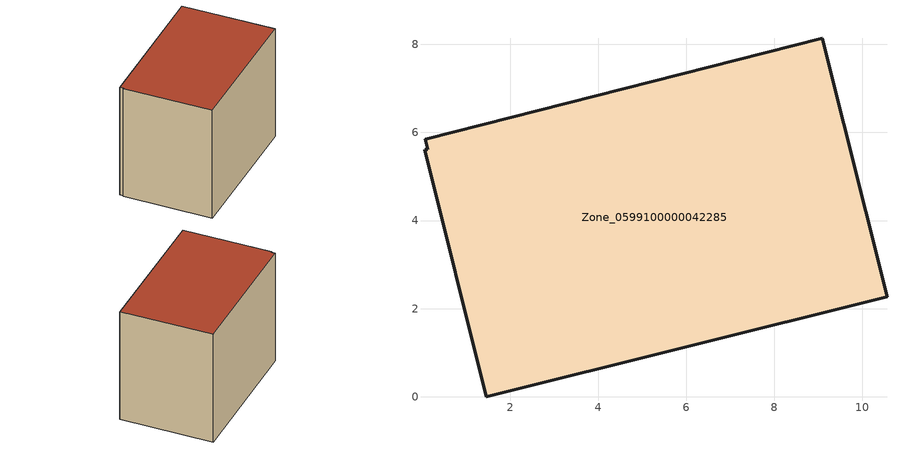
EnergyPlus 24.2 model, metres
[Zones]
Zone_0599100000042285
 floor ground (C_G): 0.07,5.85 9.09,8.14 10.56,2.27 1.46,0 0.06,5.61 0.13,5.62 z0
 wall outside (C_F): 10.56,2.27 9.09,8.14 0.07,5.85 0.13,5.62 0.06,5.61 1.46,0 10.56,2.27 z0:7.75
 roof outside (C_R): 9.09,8.14 0.07,5.85 0.13,5.62 0.06,5.61 1.46,0 10.56,2.27 z7.75
[BUILDING]
Pand.0599100000042285: North Axis=0; Terrain=City; Loads Convergence Tolerance Value=0.04; Temperature Convergence Tolerance Value=0.4; Solar Distribution=FullExterior; Maximum Number of Warmup Days=25; Minimum Number of Warmup Days=1
[Site:Location]
Rotterdam.The.Hague.AP_ZH_NLD Design_Conditions: Latitude=51.96; Longitude=4.45; Time Zone=1; Elevation=-4.5
[SITE:GROUNDTEMPERATURE:BUILDINGSURFACE]
18, 18, 18, 18, 18, 18, 18, 18, 18, 18, 18, 18
[MATERIAL] Thermal Absorptance=0.9; Solar Absorptance=0.7; Visible Absorptance=0.7
Name | Roughness | Thickness | Conductivity | Density | Specific Heat
G.TI.1965-1974 | MediumSmooth | 0.15 | 0.882353 | 540 | 1210
F.TI.1965-1974 | Rough | 0.3 | 0.697674 | 1920 | 840
R.TI.1965-1974 | MediumRough | 0.2 | 0.232558 | 1500 | 1000
[CONSTRUCTION]
C_G: G.TI.1965-1974
C_F: F.TI.1965-1974
C_R: R.TI.1965-1974
[ZONE]
Zone_0599100000042285: Type=1; Multiplier=1; Ceiling Height=Autocalculate; Volume=Autocalculate; Floor Area=autocalculate; Part of Total Floor Area=Yes
[ZONEINFILTRATION:DESIGNFLOWRATE]
Infil_Zone_0599100000042285: Zone or ZoneList or Space or SpaceList=Zone_0599100000042285; Schedule=AlwaysOn; Design Flow Rate Calculation Method=Flow/Area; Flow Rate per Floor Area=0.003; Constant Term Coefficient=1; Temperature Term Coefficient=0; Velocity Term Coefficient=0; Velocity Squared Term Coefficient=0
[HVACTEMPLATE:ZONE:IDEALLOADSAIRSYSTEM]
Zone_0599100000042285: Maximum Heating Supply Air Temperature=50; Minimum Cooling Supply Air Temperature=13; Maximum Heating Supply Air Humidity Ratio=0.0156; Minimum Cooling Supply Air Humidity Ratio=0.0077; Heating Limit=NoLimit; Cooling Limit=NoLimit; Dehumidification Control Type=ConstantSensibleHeatRatio; Cooling Sensible Heat Ratio=0.7; Dehumidification Setpoint=60; Humidification Control Type=None; Humidification Setpoint=30; Outdoor Air Method=None; Outdoor Air Flow Rate per Person=0.00944; Outdoor Air Flow Rate per Zone Floor Area=0; Outdoor Air Flow Rate per Zone=0; Demand Controlled Ventilation Type=None; Outdoor Air Economizer Type=NoEconomizer; Heat Recovery Type=None; Sensible Heat Recovery Effectiveness=0.7; Latent Heat Recovery Effectiveness=0.65
[ZONECONTROL:THERMOSTAT]
ThermostatControl_Zone_0599100000042285: Zone or ZoneList=Zone_0599100000042285; Control Type Schedule=DualSetpointControlType; Control 1=Thermostat_Zone_0599100000042285; Temperature Difference Between Cutout And Setpoint=0
[THERMOSTATSETPOINT:DUALSETPOINT]
Thermostat_Zone_0599100000042285: Heating Setpoint Temperature Schedule=HeatingSetpoint_Zone_0599100000042285; Cooling Setpoint Temperature Schedule=CoolingSetpoint_Zone_0599100000042285
[SCHEDULE:COMPACT]
HeatingSetpoint_Zone_0599100000042285: Through: 12/31, For: AllDays, Until: 24:00, 21
CoolingSetpoint_Zone_0599100000042285: Through: 12/31, For: AllDays, Until: 24:00, 24
DualSetpointControlType: Through: 12/31, For: AllDays, Until: 24:00, 4
AlwaysOn: Through: 12/31, For: AllDays, Until: 24:00, 1
